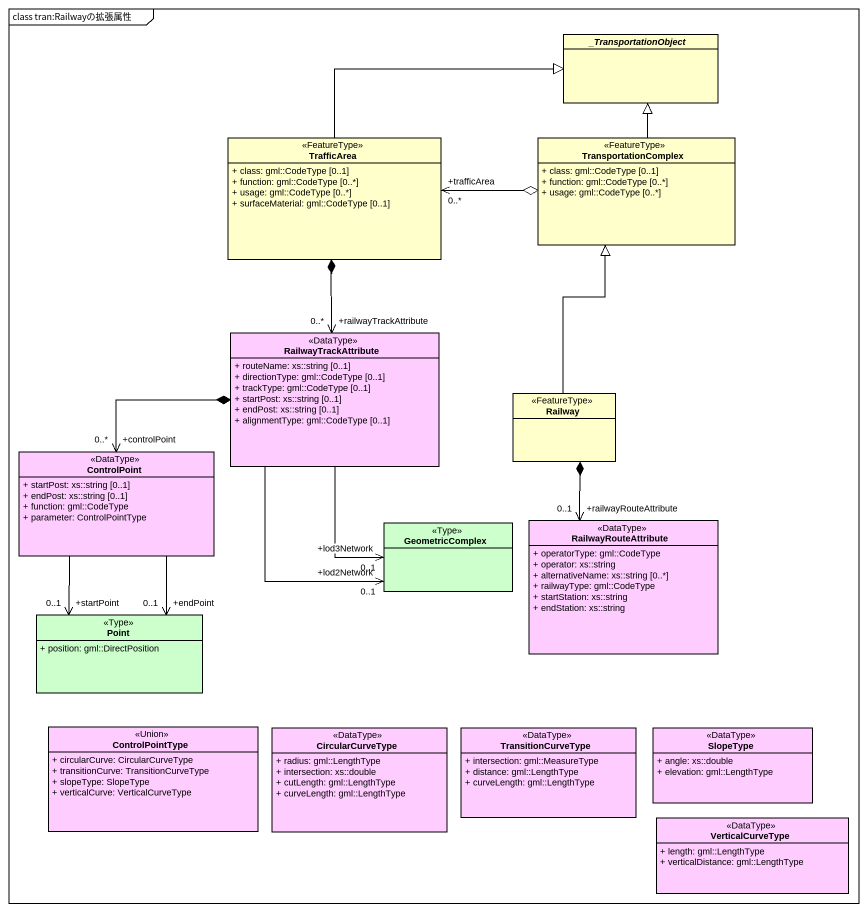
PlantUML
@startuml
mainframe class tran:Railwayの拡張属性
hide circle
hide empty members
skinparam classAttributeIconSize 0
abstract class "_TransportationObject" as TransportationObject #FFFFCC
class TrafficArea <<FeatureType>> #FFFFCC {
  + class: gml::CodeType [0..1]
  + function: gml::CodeType [0..*]
  + usage: gml::CodeType [0..*]
  + surfaceMaterial: gml::CodeType [0..1]
}
class TransportationComplex <<FeatureType>> #FFFFCC {
  + class: gml::CodeType [0..1]
  + function: gml::CodeType [0..*]
  + usage: gml::CodeType [0..*]
}
class RailwayTrackAttribute <<DataType>> #FFCCFF {
  + routeName: xs::string [0..1]
  + directionType: gml::CodeType [0..1]
  + trackType: gml::CodeType [0..1]
  + startPost: xs::string [0..1]
  + endPost: xs::string [0..1]
  + alignmentType: gml::CodeType [0..1]
}
class Railway <<FeatureType>> #FFFFCC
class ControlPoint <<DataType>> #FFCCFF {
  + startPost: xs::string [0..1]
  + endPost: xs::string [0..1]
  + function: gml::CodeType
  + parameter: ControlPointType
}
class GeometricComplex <<Type>> #CCFFCC
class RailwayRouteAttribute <<DataType>> #FFCCFF {
  + operatorType: gml::CodeType
  + operator: xs::string
  + alternativeName: xs::string [0..*]
  + railwayType: gml::CodeType
  + startStation: xs::string
  + endStation: xs::string
}
class Point <<Type>> #CCFFCC {
  + position: gml::DirectPosition
}
class ControlPointType <<Union>> #FFCCFF {
  + circularCurve: CircularCurveType
  + transitionCurve: TransitionCurveType
  + slopeType: SlopeType
  + verticalCurve: VerticalCurveType
}
class CircularCurveType <<DataType>> #FFCCFF {
  + radius: gml::LengthType
  + intersection: xs::double
  + cutLength: gml::LengthType
  + curveLength: gml::LengthType
}
class TransitionCurveType <<DataType>> #FFCCFF {
  + intersection: gml::MeasureType
  + distance: gml::LengthType
  + curveLength: gml::LengthType
}
class SlopeType <<DataType>> #FFCCFF {
  + angle: xs::double
  + elevation: gml::LengthType
}
class VerticalCurveType <<DataType>> #FFCCFF {
  + length: gml::LengthType
  + verticalDistance: gml::LengthType
}
TrafficArea -right-|> TransportationObject
TrafficArea "+trafficArea\n0..*" <-right-o TransportationComplex
TransportationComplex -up-|> TransportationObject
RailwayTrackAttribute "+railwayTrackAttribute\n0..*" <-up-* TrafficArea
RailwayTrackAttribute --> "+lod2Network\n0..1" GeometricComplex
RailwayTrackAttribute --> "+lod3Network\n0..1" GeometricComplex
Railway -up-|> TransportationComplex
ControlPoint "+controlPoint\n0..*" <-right-* RailwayTrackAttribute
ControlPoint --> "+startPoint\n0..1" Point
ControlPoint --> "+endPoint\n0..1" Point
RailwayRouteAttribute "+railwayRouteAttribute\n0..1" <-up-* Railway
@enduml
